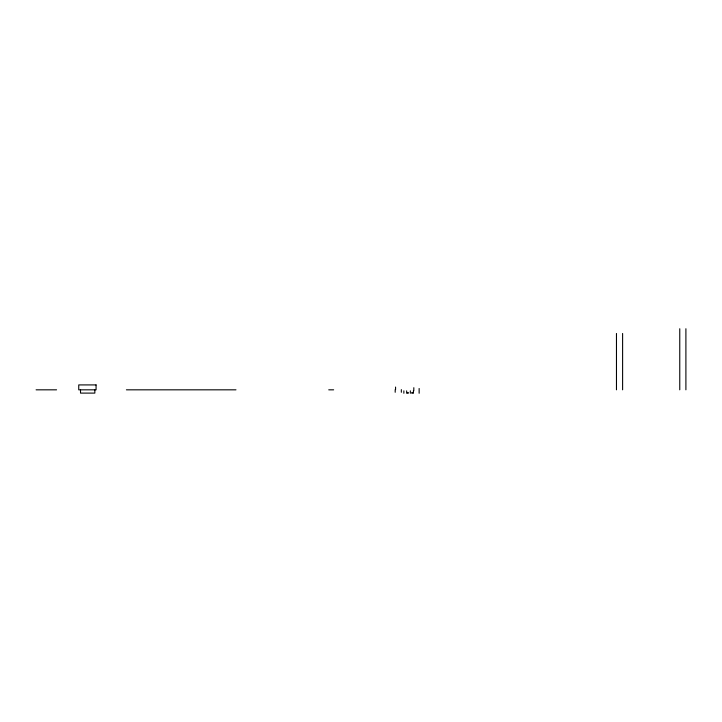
<?xml version="1.0" encoding="UTF-8"?>
<svg xmlns="http://www.w3.org/2000/svg" width="722" height="722" viewBox="0 0 722 722"><rect width="100%" height="100%" fill="white"/><g stroke="black" fill="none" stroke-linecap="round" stroke-linejoin="round"><path stroke-width="1.08" d="M413.796 390.846L413.823 387.687M419.139 388.49L419.139 393.264M36.1 389.826L56.569 389.826M126.404 389.826L235.977 389.826M328.736 389.826L333.645 389.826M685.9 328.736L685.9 389.826M679.763 328.736L679.763 389.826M622.608 333.465L622.608 389.826M616.471 333.465L616.471 389.826M413.408 390.846L413.408 391.667M413.426 392.443L413.426 393.264M412.596 392.443L412.596 393.264M411.757 392.443L411.757 393.264M410.34 390.846L410.34 393.264M408.309 392.443L408.309 393.264M407.479 392.443L407.479 393.264M406.657 390.846L406.657 393.264M403.86 390.846L403.86 393.264M401.342 389.618L401.342 392.281M395.566 387.055L395.566 389.618M395.196 389.618L395.196 392.281M94.844 390.033L94.844 393.102L80.512 393.102L80.512 390.033M96.071 384.916L78.743 384.916L78.743 389.826L96.071 389.826L96.071 384.916"/></g></svg>
